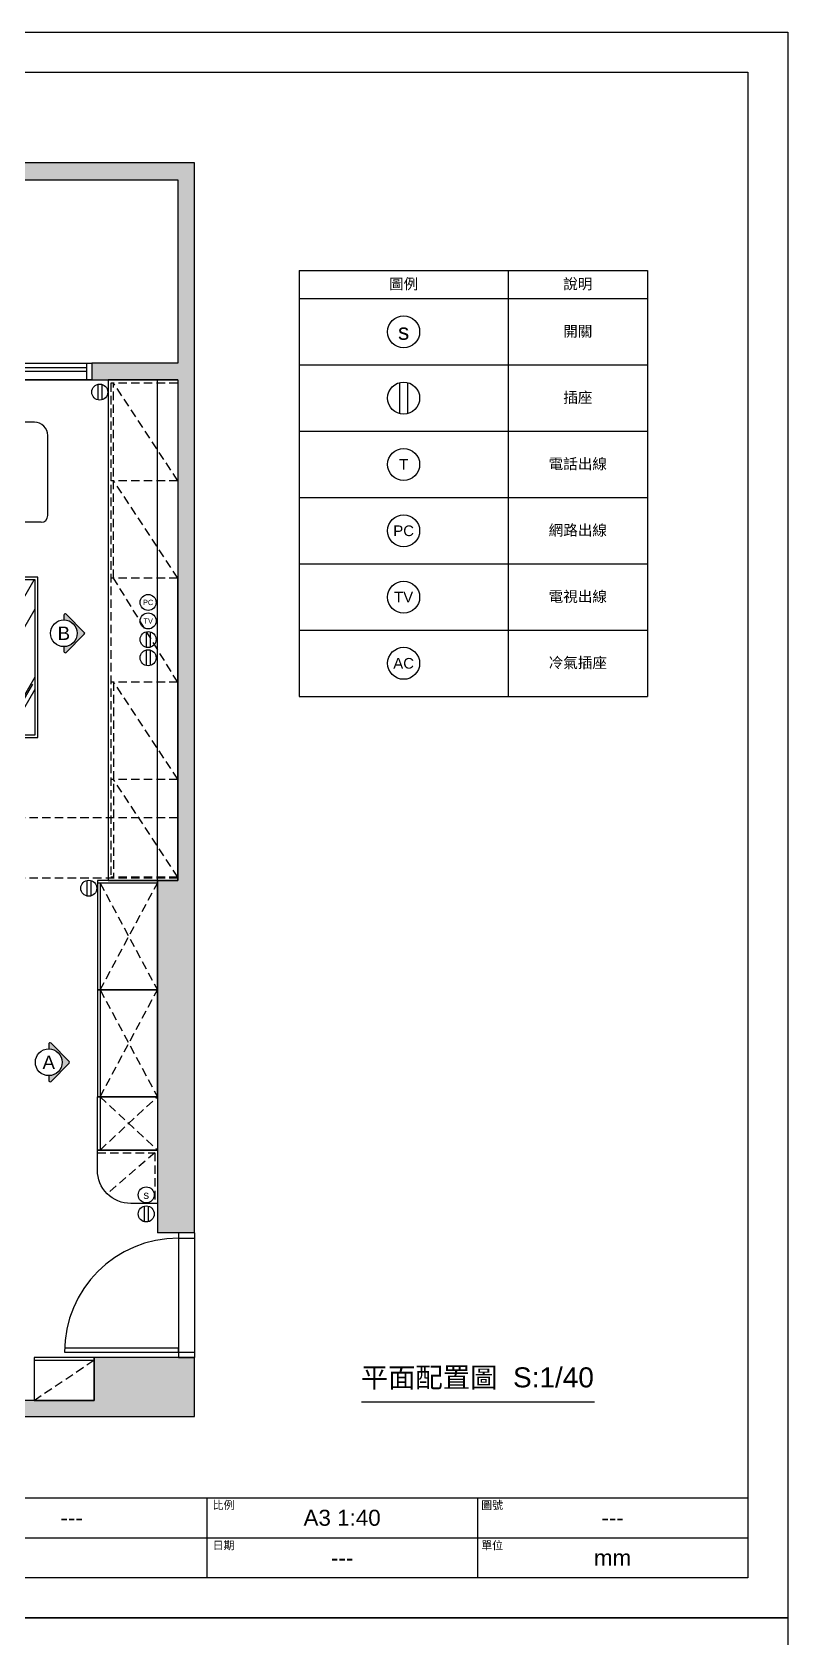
# Model space of a CAD drawing. Header units: millimetres. Extents: x -2628 to 3435, y -3699 to 2704.
# Drawn here: x 1132 to 1698, y -1338 to -135 of the extents above; entities that cross this region are included whole.
import ezdxf
from ezdxf.enums import TextEntityAlignment as Align

# ---------------------------------------------------------------- set-up
doc = ezdxf.new("R2010")
doc.units = ezdxf.units.MM
doc.linetypes.add('HIDDEN', pattern=[9.525, 6.35, -3.175])
for name, color, linetype in [('02-結構樑', 252, 'HIDDEN'), ('03-結構牆', 253, 'Continuous'), ('04-門線', 94, 'Continuous'), ('05-窗線', 150, 'Continuous'), ('06-傢俱', 6, 'Continuous'), ('08-文字', 7, 'Continuous'), ('10-標註', 140, 'Continuous'), ('11-填充', 8, 'Continuous'), ('13-線', 40, 'Continuous'), ('14-燈具', 40, 'Continuous'), ('圖框', 255, 'Continuous')]:
    doc.layers.add(name, color=color, linetype=linetype)
doc.layers.add('不出圖', color=235, linetype='Continuous', plot=False)
doc.styles.get("Standard").update_dxf_attribs({"font": 'arial.ttf'})

# ---------------------------------------------------------------- blocks, each defined once
blk = doc.blocks.new('插座')
at = {"layer": '13-線'}
for p, q in [((-3, 11.6), (-3, -11.6)), ((3, 11.6), (3, -11.6))]:
    blk.add_line(p, q, dxfattribs=at)
blk.add_circle((0, 0), 12, dxfattribs=at)
blk = doc.blocks.new('線_電視出線')
at = {"layer": '13-線'}
blk.add_circle((0, 0), 12, dxfattribs=at)
blk.add_text('TV', height=8, dxfattribs=at).set_placement((0, 0), align=Align.MIDDLE)
blk = doc.blocks.new('線_網路出線')
at = {"layer": '13-線'}
blk.add_circle((0, 0), 12, dxfattribs=at)
blk.add_text('PC', height=8, dxfattribs=at).set_placement((0, 0), align=Align.MIDDLE)
blk = doc.blocks.new('門93')
at = {"layer": '04-門線'}
for p, q in [((0, 0), (-12, 0)), ((-12, 0), (-12, -93.3)), ((0, 0), (0, -93.3)), ((-12, -4), (0, -4)), ((-12, -89.3), (0, -89.3)), ((-12, -93.3), (0, -93.3))]:
    blk.add_line(p, q, dxfattribs=at)
blk.add_lwpolyline([(-97.3, -89.3), (-12, -89.3), (-12, -86.3), (-97.2, -86.3)], dxfattribs=at)
blk.add_arc((-12, -89.3), 85.3, 90, 180, dxfattribs=at)
blk = doc.blocks.new('上下櫃')
at = {"layer": '06-傢俱'}
blk.add_line((-45, 30.2), (0, 30.2), dxfattribs=at)
at = {"layer": '06-傢俱', "linetype": 'HIDDEN'}
blk.add_line((-45, 0), (0, 30.2), dxfattribs=at)
at = {"layer": '06-傢俱'}
blk.add_lwpolyline([(0, 32.2), (-45, 32.2), (-45, 0), (0, 0)], close=True, dxfattribs=at)
blk = doc.blocks.new('電視櫃')
at = {"layer": '06-傢俱'}
for p, q in [((-52, 0), (-52, -375)), ((-52, 0), (0, 0)), ((-15.2, -375), (-15.2, 0)), ((0, 0), (0, -2.5)), ((0, -2.5), (0, -39)), ((0, -2.5), (0, -75.5)), ((0, -75.5), (0, -148.5)), ((0, -226.2), (0, -148.5)), ((0, -299.2), (0, -226.2)), ((0, -372.2), (0, -299.2)), ((0, -375), (0, -372.2)), ((-52, -375), (0, -375)), ((0, -375), (-52, -375))]:
    blk.add_line(p, q, dxfattribs=at)
at = {"layer": '06-傢俱', "linetype": 'HIDDEN'}
for p, q in [((0, -2.5), (-50, -2.5)), ((-50, -2.5), (-50, -372.5)), ((-48, -148.5), (-48, -2.5)), ((0, -75.5), (-48, -2.5)), ((0, -75.5), (-50, -75.5)), ((0, -148.5), (-48, -75.5)), ((0, -148.5), (-50, -148.5)), ((0, -226.5), (-48, -148.5)), ((0, -226.5), (-50, -226.5)), ((-48, -226.5), (-48, -372.5)), ((0, -299.2), (-48, -226.5)), ((0, -299.5), (-50, -299.5)), ((0, -372.5), (-48, -299.5)), ((-48, -372.5), (-50, -372.5)), ((0, -372.5), (-48, -372.5))]:
    blk.add_line(p, q, dxfattribs=at)
blk = doc.blocks.new('櫥櫃')
at = {"layer": '06-傢俱'}
for p, q in [((0, 0), (-45, 0)), ((-45, 0), (-45, -2)), ((0, -2), (0, 0)), ((-43, -2), (-43, -202))]:
    blk.add_line(p, q, dxfattribs=at)
at = {"layer": '06-傢俱', "linetype": 'HIDDEN'}
for p, q in [((-43, -2), (0, -82)), ((-43, -82), (0, -2)), ((-43, -82), (0, -162)), ((-43, -162), (0, -82)), ((-43, -162), (0, -202)), ((-43, -202), (0, -162)), ((-45, -204), (-2, -204)), ((-2, -204), (-37.7, -234.7)), ((-2, -204), (-2, -242))]:
    blk.add_line(p, q, dxfattribs=at)
at = {"layer": '06-傢俱'}
for points in [[(0, -2), (-45, -2), (-45, -82), (0, -82)], [(0, -82), (-45, -82), (-45, -162), (0, -162)], [(-45, -162), (0, -162), (0, -162), (-45, -162)], [(-45, -162), (0, -162), (0, -202), (-45, -202)]]:
    blk.add_lwpolyline(points, close=True, dxfattribs=at)
blk.add_lwpolyline([(-45, -202), (0, -202), (0, -242), (-20, -242, -0.414214), (-45, -217)], format="xyb", close=True, dxfattribs=at)
blk = doc.blocks.new('窗230')
at = {"layer": '05-窗線'}
for p, q in [((4, 12.5), (4, 0)), ((226, 12.5), (226, 0)), ((230, 12.5), (230, 0)), ((0, 0), (230, 0))]:
    blk.add_line(p, q, dxfattribs=at)
at = {"layer": '05-窗線', "color": 4}
for p, q in [((59.5, 16.5), (59.5, -4)), ((115, 16.5), (115, -4)), ((170.5, 16.5), (170.5, -4))]:
    blk.add_line(p, q, dxfattribs=at)
at = {"layer": '05-窗線'}
blk.add_lwpolyline([(0, 12.5), (230, 12.5), (230, 0), (0, 0)], close=True, dxfattribs=at)
at = {"layer": '05-窗線', "color": 4}
for points in [[(4, 6.25), (63.5, 6.25), (63.5, 9.25), (4, 9.25), (4, 6.25)], [(55.5, 3.25), (115, 3.25), (115, 6.25), (55.5, 6.25), (55.5, 3.25)], [(174.5, 3.25), (115, 3.25), (115, 6.25), (174.5, 6.25), (174.5, 3.25)], [(226, 6.25), (166.5, 6.25), (166.5, 9.25), (226, 9.25), (226, 6.25)]]:
    blk.add_lwpolyline(points, dxfattribs=at)
blk = doc.blocks.new('沙發')
at = {"layer": '06-傢俱'}
h = blk.add_hatch(dxfattribs=at)
h.set_pattern_fill('AR-RROOF', color=256, scale=1.5, angle=60)
h.set_pattern_definition([(60, (104.53, -118.116), (8.914, 91.64), [571.5, -76.2, 190.5, -38.1]), (60, (113.37, -64.707), (-62.934, -7.659), [114.3, -12.573, 228.6, -28.575]), (60, (86.009, -85.426), (76.953, 184.3405), [304.8, -53.34, 152.4, -38.1])])
h.paths.add_polyline_path([(170.5, -118.1), (104.5, -118.1), (104.5, -234.1), (170.5, -234.1)])
for p, q in [((170, 0), (0, 0)), ((-10, -10), (-10, -260)), ((110, -10), (110, -5)), ((180, -70), (180, -10)), ((5, -15), (105, -15)), ((5, -25.5), (5, -15)), ((5, -17), (5, -73)), ((8, -15), (7, -15)), ((10, -70), (10, -17)), ((97.3, -15), (105, -15)), ((101.1, -15), (101.1, -75)), ((96.8, -32.7), (96.8, -34.2)), ((5, -60.8), (5, -73)), ((10, -73), (10, -65.8)), ((5, -236.2), (5, -73)), ((5, -77), (5, -133)), ((8, -75), (7, -75)), ((7, -75), (8, -75)), ((10, -133), (10, -77)), ((15, -75), (65, -75)), ((175, -75), (65, -75)), ((70, -130), (70, -80)), ((70, -124.8), (70, -120.3)), ((5, -137), (5, -193)), ((7, -135), (8, -135)), ((7, -135), (8, -135)), ((10, -193), (10, -137)), ((15, -135), (65, -135)), ((70, -190), (70, -140)), ((5, -236.2), (5, -197)), ((7, -195), (8, -195)), ((10, -197), (10, -231.1)), ((15, -195), (65, -195)), ((70, -260), (70, -200)), ((5, -253), (5, -244.5)), ((5, -255), (5, -244.5)), ((10, -251.2), (10, -253)), ((14.8, -255), (5, -255)), ((8, -255), (7, -255)), ((45, -255), (37.3, -255)), ((50, -265), (50, -260)), ((0, -270), (60, -270))]:
    blk.add_line(p, q, dxfattribs=at)
for points in [[(102.5, -236.1), (172.5, -236.1), (172.5, -116.1), (102.5, -116.1)], [(104.5, -234.1), (170.5, -234.1), (170.5, -118.1), (104.5, -118.1)]]:
    blk.add_lwpolyline(points, close=True, dxfattribs=at)
for centre, radius, start, end in [((0, -10), 10, 90, 180), ((105, -5), 5, 0, 90), ((105, -10), 5, 270, 0), ((170, -10), 10, 0, 90), ((7, -17), 2, 90, 180), ((8, -17), 2, 0, 90), ((40.2, -38), 16.2, 106.7793, 134.4945), ((47.6, -27.6), 13, 104.1064, 172.232), ((43, -32), 17, 17.2714, 85.4668), ((36.7, -35.7), 22.1, 21.5683, 69.7406), ((74.5, -27.6), 13, 104.1064, 172.232), ((70, -32), 17, 17.2714, 85.4668), ((63.7, -35.7), 22.1, 21.5683, 69.7406), ((56.7, -27.3), 27.8, 178.285, 270.5789), ((50.4, -56.1), 29.3, 42.7368, 76.3508), ((55.6, -43.2), 17.7, 23.3152, 79.3613), ((77.3, -56.1), 29.3, 42.7368, 76.3508), ((82.6, -43.2), 17.7, 23.3152, 79.3613), ((57, -33.7), 15.1, 272.0672, 350.6072), ((83.6, -27.3), 27.8, 225.2883, 270.5789), ((84, -33.7), 15.1, 272.0672, 350.6072), ((48.8, -47.3), 11.3, 316.1116, 353.7097), ((75.8, -47.3), 11.3, 316.1116, 353.7097), ((15, -70), 5, 180, 270), ((175, -70), 5, 270, 0), ((7, -73), 2, 180, 270), ((7, -77), 2, 90, 180), ((8, -73), 2, 270, 0), ((8, -77), 2, 0, 90), ((15, -80), 5, 90, 180), ((65, -80), 5, 0, 90), ((15, -130), 5, 180, 270), ((65, -130), 5, 270, 0), ((7, -133), 2, 180, 270), ((7, -137), 2, 90, 180), ((8, -133), 2, 270, 0), ((8, -137), 2, 0, 90), ((15, -140), 5, 90, 180), ((65, -140), 5, 0, 90), ((15, -190), 5, 180, 270), ((65, -190), 5, 270, 0), ((7, -193), 2, 180, 270), ((7, -197), 2, 90, 180), ((8, -193), 2, 270, 0), ((8, -197), 2, 0, 90), ((15, -200), 5, 90, 180), ((65, -200), 5, 0, 90), ((26.8, -235.2), 16.2, 135.5055, 163.2207), ((16, -251.6), 27.8, 359.4211, 91.715), ((16.4, -242.5), 13, 97.768, 165.8936), ((24.5, -231.7), 22.1, 200.2594, 248.4317), ((20.7, -238), 17, 184.5332, 252.7286), ((44.8, -245.3), 29.3, 193.6492, 227.2632), ((22.5, -251.9), 15.1, 279.3928, 357.9328), ((36, -243.8), 11.3, 276.2903, 313.8884), ((0, -260), 10, 180, 270), ((7, -253), 2, 180, 270), ((8, -253), 2, 270, 0), ((32, -250.6), 17.7, 190.6387, 246.6848), ((45, -260), 5, 0, 90), ((60, -260), 10, 270, 0), ((45, -265), 5, 270, 0)]:
    blk.add_arc(centre, radius, start, end, dxfattribs=at)
blk = doc.blocks.new('開關')
at = {"layer": '13-線'}
blk.add_circle((0, 0), 12, dxfattribs=at)
blk.add_text('s', height=12, dxfattribs=at).set_placement((0, 0), align=Align.MIDDLE)
blk = doc.blocks.new('線_電話出現')
at = {"layer": '13-線'}
blk.add_circle((0, 0), 12, dxfattribs=at)
blk.add_text('T', height=8, dxfattribs=at).set_placement((0, 0), align=Align.MIDDLE)
blk = doc.blocks.new('線_冷氣插座')
at = {"layer": '13-線'}
blk.add_circle((0, 0), 12, dxfattribs=at)
blk.add_text('AC', height=8, dxfattribs=at).set_placement((0, 0), align=Align.MIDDLE)
blk = doc.blocks.new('*T216')
at = {"layer": '08-文字', "color": 0, "linetype": 'ByBlock', "lineweight": -2, "transparency": 16777216}
for p, q in [((0, 0), (260.7, 0)), ((0, 0), (0, -319.3)), ((156.3, 0), (156.3, -319.3)), ((260.7, 0), (260.7, -319.3)), ((0, -21.2), (260.7, -21.2)), ((0, -70.9), (260.7, -70.9)), ((0, -120.6), (260.7, -120.6)), ((0, -170.3), (260.7, -170.3)), ((0, -219.9), (260.7, -219.9)), ((0, -269.6), (260.7, -269.6)), ((0, -319.3), (260.7, -319.3))]:
    blk.add_line(p, q, dxfattribs=at)
at = {"layer": '08-文字', "color": 0, "transparency": 16777216}
for name, p in [('開關', (78.1, -46.1)), ('插座', (78.1, -95.7)), ('線_電話出現', (78.1, -145.4)), ('線_網路出線', (78.1, -195.1)), ('線_電視出線', (78.1, -244.8)), ('線_冷氣插座', (78.1, -294.4))]:
    blk.add_blockref(name, p, dxfattribs=at)
at = {"layer": '08-文字', "color": 0, "transparency": 16777216, "char_height": 8, "attachment_point": 5}
for s, insert, width in [('{\\fPMingLiU|b0|i0|c136|p18;圖例}', (78.1, -10.6), 153.266), ('{\\fPMingLiU|b0|i0|c136|p18;說明}', (208.5, -10.6), 101.386), ('{\\fPMingLiU|b0|i0|c136|p18;開關}', (208.5, -46.1), 101.386), ('{\\fPMingLiU|b0|i0|c136|p18;插座}', (208.5, -95.7), 101.386), ('{\\fPMingLiU|b0|i0|c136|p18;電話出線}', (208.5, -145.4), 101.386), ('{\\fPMingLiU|b0|i0|c136|p18;網路出線}', (208.5, -195.1), 101.386), ('{\\fPMingLiU|b0|i0|c136|p18;電視出線}', (208.5, -244.8), 101.386), ('{\\fPMingLiU|b0|i0|c136|p18;冷氣插座}', (208.5, -294.4), 101.386)]:
    blk.add_mtext(s, dxfattribs=dict(at, insert=insert, width=width))

msp = doc.modelspace()

# ---------------------------------------------------------------- hatches: boundary and pattern name
at = {"layer": '10-標註'}
h = msp.add_hatch(color=140, dxfattribs=at)
h.dxf.hatch_style = 1
h.paths.add_polyline_path([(1155.93, -595.35), (1155.93, -598.94, 0.6681786), (1157.64, -599.64), (1171.22, -586.06, 0.4142136), (1171.22, -584.64), (1157.64, -571.06, 0.6681786), (1155.93, -571.77), (1155.93, -575.35, -0.4142136), (1165.93, -585.35, -0.4142136)])
h = msp.add_hatch(color=140, dxfattribs=at)
h.dxf.hatch_style = 1
h.paths.add_polyline_path([(1144.61, -916.75), (1144.61, -920.33, 0.6681786), (1146.32, -921.04), (1159.91, -907.45, 0.4142136), (1159.91, -906.04), (1146.32, -892.45, 0.6681786), (1144.61, -893.16), (1144.61, -896.75, -0.4142136), (1154.61, -906.75, -0.4142136)])
at = {"layer": '11-填充'}
h = msp.add_hatch(color=8, dxfattribs=at)
h.dxf.hatch_style = 1
h.paths.add_polyline_path([(1253.73, -233.01), (932.83, -233.01), (902.83, -233.01), (902.83, -318.91), (915.33, -318.91), (915.33, -245.51), (932.83, -245.51), (1241.23, -245.51), (1241.23, -383.01), (1253.73, -383.01)])
h = msp.add_hatch(color=8, dxfattribs=at)
h.dxf.hatch_style = 1
h.paths.add_polyline_path([(500.89, -985.71), (274.53, -985.71), (274.53, -943.91), (260.53, -943.91), (260.53, -999.71), (500.89, -999.71)])
h.paths.add_polyline_path([(707.83, -377.91), (693.83, -377.91), (693.83, -610.71), (626.43, -610.71), (626.43, -622.71), (693.83, -622.71), (693.83, -723.71), (693.83, -735.71), (707.83, -735.71)])
h.paths.add_polyline_path([(944.83, -395.51), (946.83, -395.51), (946.83, -383.01), (946.83, -318.91), (915.33, -318.91), (902.83, -318.91), (883.03, -318.91), (883.03, -332.91), (932.83, -332.91), (932.83, -723.71), (797.83, -723.71), (797.83, -735.71), (944.83, -735.71), (944.83, -700.51)])
h.paths.add_polyline_path([(1253.73, -383.01), (1241.23, -383.01), (1176.83, -383.01), (1176.83, -395.51), (1241.23, -395.51), (1241.23, -398.01), (1241.23, -471.01), (1241.23, -544.01), (1241.23, -622.01), (1241.23, -700.51), (1241.23, -770.51), (1226.03, -770.51), (1226.03, -1034.51), (1253.73, -1034.51)])
h.paths.add_polyline_path([(1253.73, -1127.81), (1239.73, -1127.81), (1178.63, -1127.81), (1178.63, -1160.01), (839.03, -1160.01), (839.03, -1089.51), (827.03, -1089.51), (827.03, -1172.01), (1253.73, -1172.01)])
h.paths.add_polyline_path([(707.83, -318.91), (494.03, -318.91), (494.03, -332.91), (537.43, -332.91), (537.43, -377.91), (551.43, -377.91), (551.43, -332.91), (693.83, -332.91), (693.83, -377.91), (707.83, -377.91)])
h.paths.add_polyline_path([(551.43, -377.91), (537.43, -377.91), (537.43, -622.71), (551.43, -622.71), (551.43, -610.71)])

# ---------------------------------------------------------------- linework, layer by layer
at = {"layer": '02-結構樑'}
for p, q in [((1241.23, -723.71), (944.83, -723.71)), ((1241.23, -768.71), (274.53, -768.71))]:
    msp.add_line(p, q, dxfattribs=at)
at = {"layer": '03-結構牆'}
for p, q in [((1241.23, -395.51), (1189.23, -395.51)), ((1253.73, -1034.51), (1226.03, -1034.51)), ((1253.73, -1034.51), (1239.73, -1034.51))]:
    msp.add_line(p, q, dxfattribs=at)
for points in [[(1253.73, -1034.51), (1253.73, -383.01), (1253.73, -233.01), (932.83, -233.01), (902.83, -233.01), (902.83, -318.91), (883.03, -318.91), (883.03, -332.91)], [(944.83, -735.71), (944.83, -700.51), (944.83, -395.51), (946.83, -395.51), (946.83, -383.01), (946.83, -318.91), (915.33, -318.91), (915.33, -245.51), (932.83, -245.51), (1241.23, -245.51), (1241.23, -383.01), (1176.83, -383.01), (1176.83, -395.51), (1241.23, -395.51), (1241.23, -398.01), (1241.23, -471.01), (1241.23, -544.01), (1241.23, -622.01), (1241.23, -700.51), (1241.23, -770.51), (1226.03, -770.51), (1226.03, -770.51), (1226.03, -1034.51)]]:
    msp.add_lwpolyline(points, dxfattribs=at)
msp.add_lwpolyline([(1178.63, -1160.01), (839.03, -1160.01), (839.03, -1089.51), (827.03, -1089.51), (827.03, -1172.01), (1253.73, -1172.01), (1253.73, -1127.81), (1239.73, -1127.81), (1178.63, -1127.81)], close=True, dxfattribs=at)
at = {"layer": '08-文字'}
msp.add_line((1378.69, -1161.21), (1553.24, -1161.21), dxfattribs=at)
at = {"layer": '10-標註'}
for p, q in [((1155.93, -571.77), (1155.93, -575.35)), ((1171.22, -584.64), (1157.64, -571.06)), ((1157.64, -599.64), (1171.22, -586.06)), ((1155.93, -595.35), (1155.93, -598.94)), ((1144.61, -893.16), (1144.61, -896.75)), ((1159.91, -906.04), (1146.32, -892.45)), ((1146.32, -921.04), (1159.91, -907.45)), ((1144.61, -916.75), (1144.61, -920.33))]:
    msp.add_line(p, q, dxfattribs=at)
for centre in [(1155.93, -585.35), (1144.61, -906.75)]:
    msp.add_circle(centre, 10, dxfattribs=at)
for centre, start, end in [((1156.93, -571.77), 45, 180), ((1170.52, -585.35), 315, 45), ((1156.93, -598.94), 180, 315), ((1145.61, -893.16), 45, 180), ((1159.2, -906.75), 315, 45), ((1145.61, -920.33), 180, 315)]:
    msp.add_arc(centre, 1, start, end, dxfattribs=at)
at = {"layer": '14-燈具'}
msp.add_circle((1217.64, -1006.11), 6, dxfattribs=at)
at = {"layer": '不出圖'}
for points in [[(18.04, -134.96), (1698.04, -134.96), (1698.04, -1322.96), (18.04, -1322.96)], [(18.04, -1322.96), (1698.04, -1322.96), (1698.04, -2510.96), (18.04, -2510.96)]]:
    msp.add_lwpolyline(points, close=True, dxfattribs=at)
at = {"layer": '圖框', "color": 5}
for p, q in [((48.04, -1232.96), (1668.04, -1232.96)), ((1263.04, -1232.96), (1263.04, -1292.96)), ((1465.54, -1232.96), (1465.54, -1292.96)), ((453.04, -1262.96), (1668.04, -1262.96))]:
    msp.add_line(p, q, dxfattribs=at)
msp.add_lwpolyline([(48.04, -164.96), (1668.04, -164.96), (1668.04, -1292.96), (48.04, -1292.96)], close=True, dxfattribs=at)

# ---------------------------------------------------------------- block references
msp.add_blockref('*T216', (1332.25, -313.44))
at = {"layer": '04-門線'}
msp.add_blockref('門93', (1253.73, -1034.51), dxfattribs=at)
at = {"layer": '05-窗線'}
msp.add_blockref('窗230', (946.83, -395.51), dxfattribs=at)
at = {"layer": '06-傢俱'}
for name, p in [('電視櫃', (1241.23, -395.51)), ('沙發', (963.91, -427.2)), ('櫥櫃', (1226.03, -770.51))]:
    msp.add_blockref(name, p, dxfattribs=at)
at = {"layer": '06-傢俱', "linetype": 'HIDDEN'}
msp.add_blockref('上下櫃', (1178.63, -1160.01), dxfattribs=at)
at = {"layer": '13-線', "xscale": 0.5, "yscale": 0.5, "zscale": 0.5}
for name, p in [('插座', (1182.82, -404.64)), ('線_網路出線', (1219.05, -562.23)), ('線_電視出線', (1219.07, -576.11)), ('插座', (1219.02, -590.03)), ('插座', (1219.02, -603.68)), ('插座', (1174.61, -776.38)), ('插座', (1217.61, -1020.37))]:
    msp.add_blockref(name, p, dxfattribs=at)

# ---------------------------------------------------------------- texts
at = {"layer": '08-文字'}
msp.add_text('平面配置圖  S:1/40', height=15, dxfattribs=at).set_placement((1465.54, -1142.9), align=Align.MIDDLE)
at = {"layer": '10-標註', "char_height": 10, "attachment_point": 5}
for s, insert in [('B', (1155.93, -585.35)), ('A', (1144.61, -906.75))]:
    msp.add_mtext_dynamic_manual_height_columns(s, width=22.3733, gutter_width=50, heights=[0], dxfattribs=dict(at, insert=insert))
at = {"layer": '14-燈具'}
msp.add_text('s', height=6, dxfattribs=at).set_placement((1217.64, -1006.11), align=Align.MIDDLE)
at = {"layer": '圖框', "color": 7}
for s, p in [('比例', (1267.35, -1241.52)), ('圖號', (1468.43, -1241.52)), ('日期', (1267.35, -1271.65)), ('單位', (1468.43, -1271.65))]:
    msp.add_text(s, height=6, dxfattribs=at).set_placement(p)
for s, p in [('---', (1161.79, -1247.96)), ('A3 1:40', (1364.29, -1247.96)), ('---', (1566.79, -1247.96)), ('mm', (1566.79, -1277.96)), ('---', (1364.29, -1277.96))]:
    msp.add_text(s, height=12, dxfattribs=at).set_placement(p, align=Align.MIDDLE)

doc.saveas('drawing.dxf')
